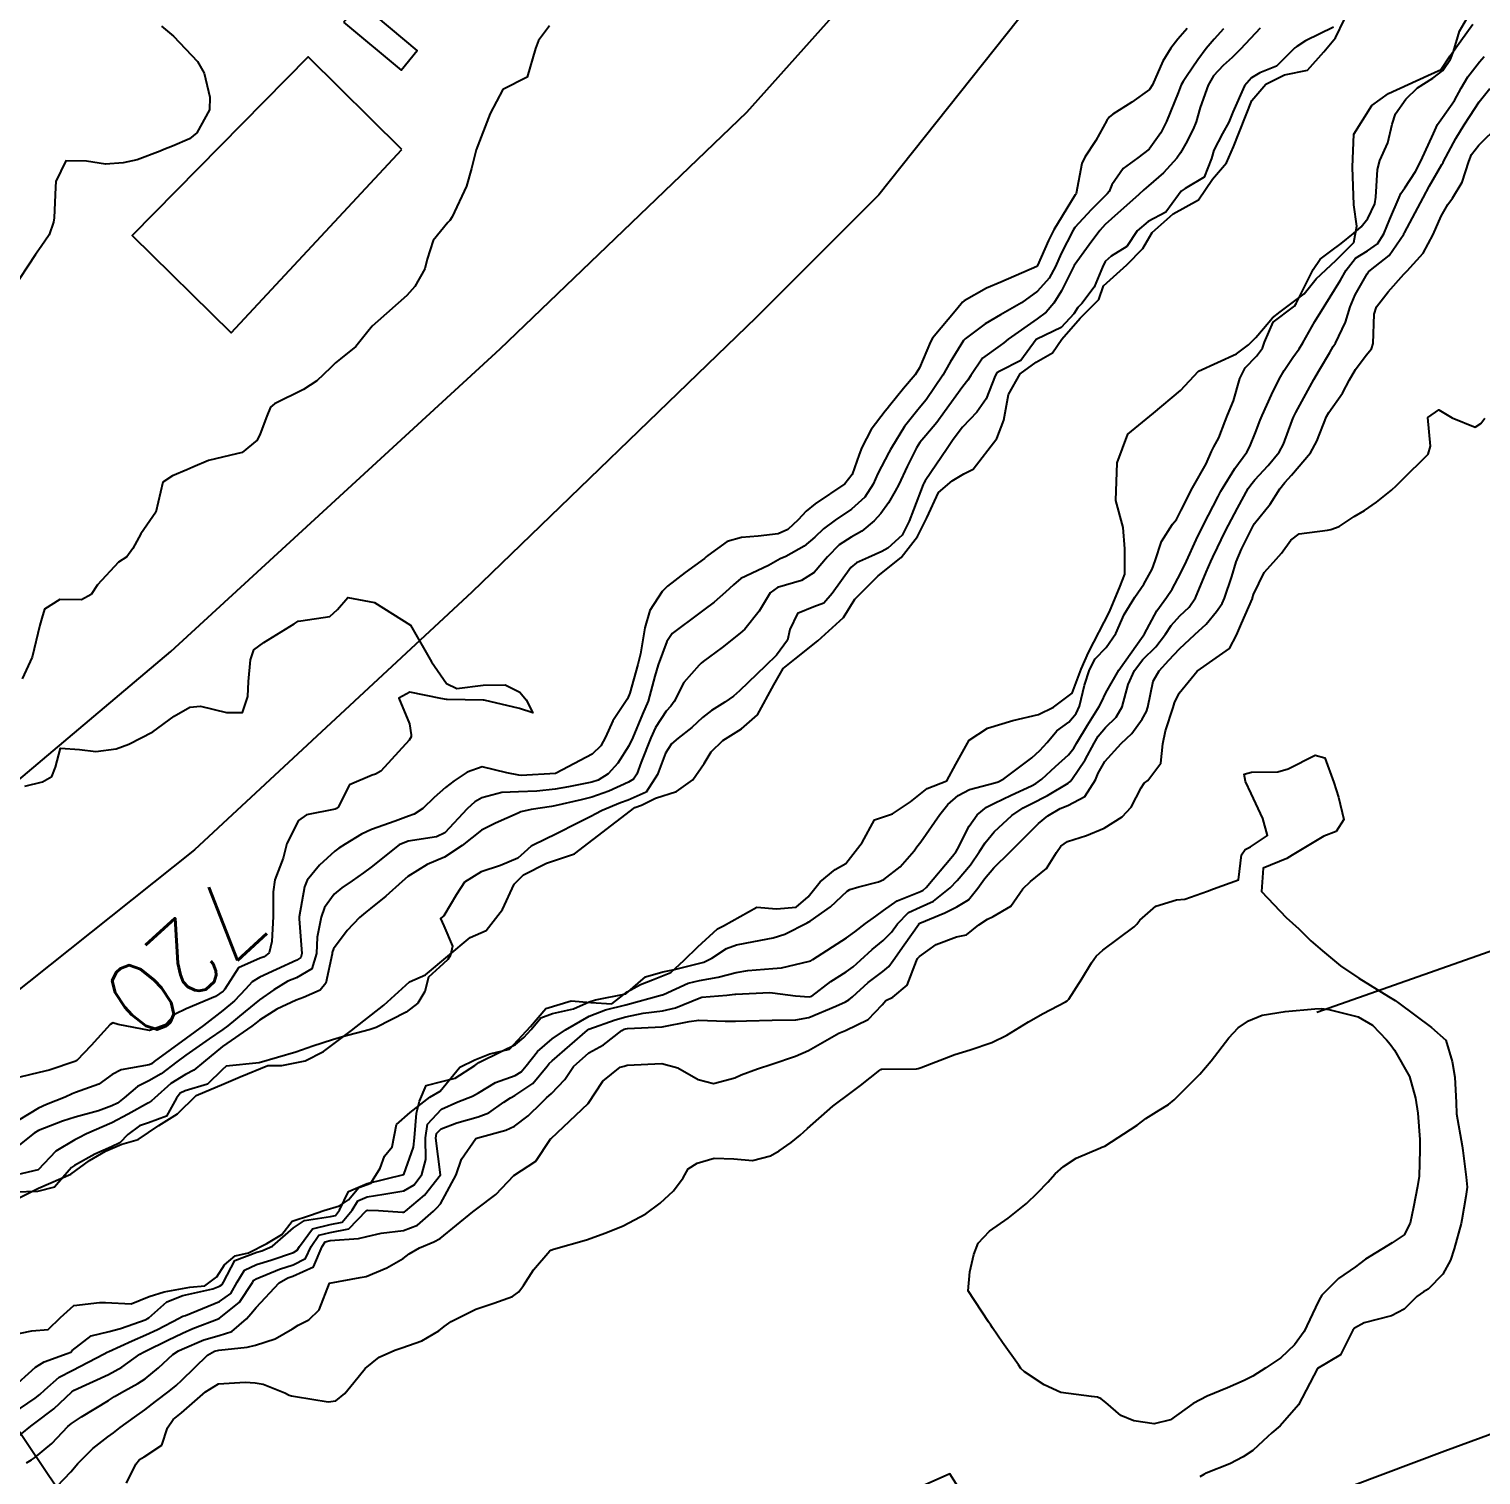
# Model space of a CAD drawing. Header units: metres. Extents: x 307586 to 320046, y 7427249 to 7434250.
# Drawn here: x 312393.5 to 312472.8, y 7432034.9 to 7432113.9 of the extents above; entities that cross this region are included whole.
import ezdxf
from ezdxf.enums import TextEntityAlignment as Align

# ---------------------------------------------------------------- set-up
doc = ezdxf.new("R2010")
doc.units = ezdxf.units.M
doc.header["$MEASUREMENT"] = 0
doc.linetypes.add('CONTINUO', pattern=[0])
for name, color, linetype in [('Cotas', 45, 'Continuous'), ('Curvas de Nivel 1m', 11, 'Continuous'), ('Curvas de Nivel 5m', 15, 'Continuous'), ('Edificações', 30, 'Continuous'), ('Hidrografia', 140, 'Continuous'), ('Pontes_Viadutos_Tubos', 190, 'Continuous'), ('TEXTO', 45, 'Continuous'), ('Vias Primárias', 230, 'Continuous')]:
    doc.layers.add(name, color=color, linetype=linetype)
doc.styles.add('Style-STANDARD', font='STANDARD.shx')

msp = doc.modelspace()

# ---------------------------------------------------------------- linework, layer by layer
at = {"layer": 'Curvas de Nivel 1m', "flags": 128}
for points, elevation in [([(312460.764, 7432113.94), (312459.689, 7432112.806), (312459.223, 7432112.336), (312458.739, 7432111.912), (312458.21, 7432111.346), (312457.91, 7432110.828), (312457.488, 7432109.609), (312457.267, 7432108.834), (312457.107, 7432108.428), (312456.691, 7432107.651), (312456.399, 7432107.13), (312456.205, 7432106.845), (312455.482, 7432106.041), (312454.66, 7432105.341), (312454.399, 7432105.122), (312454.135, 7432104.868), (312452.639, 7432103.534), (312452.301, 7432103.229), (312452.011, 7432102.896), (312451.421, 7432102.102), (312450.604, 7432100.988), (312450.576, 7432100.938), (312450.562, 7432100.91), (312449.9, 7432099.606), (312449.484, 7432098.921), (312449.077, 7432098.426), (312448.574, 7432098.064), (312447.003, 7432096.953), (312446.767, 7432096.749), (312446.558, 7432096.618), (312445.598, 7432095.919), (312444.949, 7432094.976), (312444.796, 7432094.711), (312444.527, 7432094.365), (312443.51, 7432092.995), (312443.098, 7432092.407), (312442.493, 7432091.693), (312442.179, 7432091.322), (312441.988, 7432091.015), (312441.482, 7432090.01), (312441.018, 7432089.024), (312440.831, 7432088.654), (312440.453, 7432088.02), (312440.038, 7432087.443), (312439.682, 7432087.038), (312439.009, 7432086.469), (312438.429, 7432086.151), (312437.759, 7432085.724), (312437.135, 7432085.069), (312436.404, 7432084.219), (312435.704, 7432083.783), (312434.396, 7432083.392), (312433.994, 7432083.106), (312433.39, 7432082.103), (312432.621, 7432081.126), (312432.361, 7432080.897), (312431.368, 7432080.125), (312430.345, 7432079.346), (312430.234, 7432079.261), (312430.115, 7432079.152), (312429.292, 7432078.201), (312428.75, 7432077.166), (312428.57, 7432076.917), (312428.315, 7432076.639), (312427.736, 7432075.744), (312427.474, 7432075.182), (312426.952, 7432073.862), (312426.716, 7432073.193), (312426.541, 7432072.924), (312426.266, 7432072.757), (312425.193, 7432072.276), (312424.254, 7432071.944), (312423.68, 7432071.801), (312422.246, 7432071.465), (312422.065, 7432071.432), (312420.941, 7432071.263), (312420.378, 7432071.133), (312420.241, 7432071.074), (312418.998, 7432070.52), (312418.231, 7432070.139), (312417.174, 7432069.306), (312416.216, 7432068.663), (312415.275, 7432068.267), (312414.206, 7432067.609), (312413.909, 7432067.344), (312413.011, 7432066.537), (312412.18, 7432065.854), (312411.903, 7432065.647), (312411.579, 7432065.376), (312410.892, 7432064.656), (312410.156, 7432063.656), (312410.083, 7432063.461), (312410.074, 7432063.391), (312409.735, 7432061.788), (312409.418, 7432061.397), (312408.521, 7432061.004), (312408.117, 7432060.848), (312407.051, 7432060.365), (312406.106, 7432059.761), (312405.926, 7432059.621), (312405.696, 7432059.444), (312404.092, 7432058.318), (312403.045, 7432057.476), (312402.523, 7432057.036), (312402.073, 7432056.796), (312401.261, 7432056.302), (312400.369, 7432055.507), (312400.208, 7432055.352), (312400.05, 7432055.25), (312398.943, 7432054.622), (312398.039, 7432054.157), (312396.656, 7432053.551), (312396.243, 7432053.343), (312396.028, 7432053.234), (312394.985, 7432052.604), (312394.02, 7432051.58), (312391.998, 7432051.113)], 717), ([(312456.764, 7432113.925), (312456.266, 7432113.337), (312455.888, 7432112.849), (312455.446, 7432112.149), (312454.873, 7432110.858), (312454.72, 7432110.594), (312453.75, 7432109.911), (312452.706, 7432109.238), (312452.514, 7432109.083), (312452.385, 7432108.893), (312451.784, 7432107.807), (312451.175, 7432106.905), (312451.027, 7432106.557), (312450.706, 7432104.909), (312450.686, 7432104.876), (312450.652, 7432104.835), (312449.497, 7432102.927), (312449.203, 7432102.352), (312448.604, 7432100.977), (312448.586, 7432100.947), (312448.554, 7432100.931), (312446.594, 7432100.068), (312445.82, 7432099.739), (312444.584, 7432099.049), (312444.504, 7432098.981), (312444.184, 7432098.591), (312442.86, 7432097.006), (312442.748, 7432096.82), (312442.553, 7432096.335), (312442.159, 7432095.393), (312441.908, 7432095.016), (312441.276, 7432094.272), (312440.516, 7432093.316), (312440.385, 7432093.16), (312440.27, 7432093.032), (312439.517, 7432092.021), (312439.006, 7432091.045), (312438.859, 7432090.666), (312438.468, 7432089.574), (312438.078, 7432089.056), (312436.452, 7432087.967), (312435.963, 7432087.57), (312435.536, 7432087.089), (312434.97, 7432086.559), (312434.431, 7432086.331), (312433.346, 7432086.199), (312432.428, 7432086.121), (312431.659, 7432085.903), (312430.585, 7432085.148), (312430.499, 7432085.062), (312430.411, 7432084.987), (312429.355, 7432084.209), (312428.396, 7432083.461), (312428.105, 7432083.174), (312427.429, 7432082.132), (312427.162, 7432081.188), (312426.922, 7432079.765), (312426.78, 7432079.193), (312426.327, 7432077.619), (312426.213, 7432077.312), (312426.135, 7432077.202), (312425.403, 7432076.112), (312425.003, 7432075.213), (312424.753, 7432074.751), (312424.284, 7432074.291), (312422.312, 7432073.249), (312422.28, 7432073.242), (312420.404, 7432073.135), (312420.271, 7432073.14), (312419.625, 7432073.276), (312418.276, 7432073.602), (312417.451, 7432073.302), (312416.741, 7432072.838), (312416.26, 7432072.474), (312415.649, 7432071.929), (312415.022, 7432071.332), (312414.555, 7432071.021), (312414.238, 7432070.897), (312413.513, 7432070.628), (312412.231, 7432070.168), (312411.68, 7432069.924), (312410.788, 7432069.384), (312410.451, 7432069.157), (312410.219, 7432068.988), (312409.386, 7432068.223), (312408.717, 7432067.405), (312408.565, 7432067.038), (312408.284, 7432065.409), (312408.283, 7432065.298), (312408.429, 7432063.407), (312408.368, 7432063.19), (312408.147, 7432063.043), (312407.03, 7432062.536), (312406.133, 7432062.105), (312405.716, 7432061.857), (312405.35, 7432061.448), (312404.752, 7432060.818), (312404.111, 7432060.292), (312403.05, 7432059.476), (312402.096, 7432058.777), (312400.364, 7432057.507), (312400.205, 7432057.384), (312400.08, 7432057.331), (312398.548, 7432057.053), (312398.072, 7432056.802), (312397.329, 7432056.276), (312396.057, 7432055.816), (312395.873, 7432055.744), (312395.499, 7432055.566), (312394.476, 7432055.149), (312394.047, 7432054.948), (312392.413, 7432053.981)], 719), ([(312392.541, 7432039.6), (312393.875, 7432040.802), (312394.348, 7432041.106), (312395.611, 7432041.563), (312395.811, 7432041.634), (312395.885, 7432041.714), (312396.922, 7432042.521), (312397.901, 7432042.766), (312398.512, 7432042.916), (312399.912, 7432043.422), (312399.976, 7432043.445), (312400.06, 7432043.509), (312401.041, 7432044.38), (312401.925, 7432044.73), (312403.557, 7432045.093), (312403.931, 7432045.228), (312404.066, 7432045.325), (312404.135, 7432045.458), (312404.767, 7432046.636), (312405.958, 7432047.091), (312406.238, 7432047.157), (312406.828, 7432047.427), (312407.973, 7432048.426), (312408.566, 7432048.815), (312409.979, 7432049.04), (312410.268, 7432049.099), (312410.477, 7432049.385), (312410.977, 7432050.397), (312411.998, 7432050.85), (312413.991, 7432051.328), (312414.528, 7432052.832), (312414.566, 7432053.335), (312414.69, 7432054.69), (312414.84, 7432055.332), (312415.207, 7432056.188), (312416.069, 7432056.41), (312416.788, 7432056.593), (312417.874, 7432057.293), (312418.084, 7432057.443), (312419.315, 7432058.053), (312420.095, 7432058.43), (312420.553, 7432058.811), (312420.939, 7432059.262), (312421.472, 7432059.894), (312422.112, 7432060.131), (312423.258, 7432060.376), (312424.118, 7432060.763), (312424.457, 7432060.879), (312426.123, 7432061.195), (312427.193, 7432062.128), (312428.141, 7432062.399), (312428.77, 7432062.537), (312430.149, 7432062.876), (312430.368, 7432062.93), (312430.812, 7432063.143), (312431.617, 7432063.677), (312432.16, 7432063.869), (312433.1, 7432064.053), (312434.165, 7432064.261), (312434.8, 7432064.46), (312436.017, 7432065.082), (312436.118, 7432065.137), (312436.174, 7432065.175), (312437.298, 7432065.951), (312438.199, 7432066.809), (312438.351, 7432066.898), (312438.842, 7432067.044), (312439.92, 7432067.319), (312440.207, 7432067.451), (312441.089, 7432068.146), (312441.856, 7432069.014), (312442.014, 7432069.223), (312442.228, 7432069.502), (312443.257, 7432070.995), (312443.696, 7432071.543), (312444.259, 7432072.032), (312444.877, 7432072.361), (312446.269, 7432072.718), (312446.453, 7432072.774), (312446.762, 7432072.953), (312448.285, 7432074.095), (312448.73, 7432074.484), (312449.121, 7432074.922), (312449.655, 7432075.564), (312450.31, 7432076.047), (312450.713, 7432076.51), (312450.883, 7432076.904), (312451.167, 7432078.069), (312451.443, 7432078.899), (312451.747, 7432079.498), (312452.355, 7432080.115), (312452.873, 7432080.882), (312453.333, 7432081.921), (312453.917, 7432082.867), (312454.4, 7432083.58), (312454.863, 7432084.401), (312455.032, 7432084.854), (312455.375, 7432085.905), (312455.979, 7432086.845), (312456.183, 7432087.105), (312456.451, 7432087.616), (312457.062, 7432088.831), (312457.805, 7432090.149), (312458.108, 7432090.816), (312458.222, 7432091.079), (312458.494, 7432091.572), (312458.84, 7432092.483), (312458.968, 7432092.813), (312459.302, 7432093.59), (312459.656, 7432094.803), (312459.943, 7432095.398), (312460.552, 7432096.036), (312460.878, 7432096.467), (312461.001, 7432096.786), (312461.465, 7432097.89), (312462.582, 7432098.718), (312462.634, 7432098.769), (312462.73, 7432098.913), (312463.649, 7432100.754), (312464.04, 7432101.32), (312464.618, 7432101.766), (312465.175, 7432102.184), (312465.861, 7432102.728), (312466.266, 7432103.095), (312466.641, 7432103.557), (312467.015, 7432104.351), (312467.08, 7432104.716), (312467.158, 7432106.233), (312467.292, 7432106.714), (312467.722, 7432107.68), (312467.964, 7432108.707), (312468.14, 7432109.274), (312468.717, 7432110.068), (312469.353, 7432110.691), (312470.187, 7432111.222), (312470.737, 7432111.631), (312471.158, 7432112.255), (312471.311, 7432112.664), (312471.642, 7432113.784), (312472.148, 7432114.656)], 716), ([(312400.758, 7432114.054), (312401.421, 7432113.503), (312402.732, 7432112.116), (312403.096, 7432111.484), (312403.405, 7432110.175), (312403.375, 7432109.48), (312402.69, 7432108.22), (312402.288, 7432107.893), (312401.35, 7432107.503), (312400.877, 7432107.311), (312400.679, 7432107.232), (312399.436, 7432106.758), (312398.669, 7432106.582), (312397.691, 7432106.522), (312396.67, 7432106.675), (312395.541, 7432106.7), (312394.989, 7432105.577), (312394.974, 7432105.252), (312394.899, 7432103.577), (312394.866, 7432103.341), (312394.619, 7432102.655), (312394.177, 7432102.019), (312393.871, 7432101.591), (312392.583, 7432099.61)], 721), ([(312464.766, 7432113.999), (312463.241, 7432113.246), (312462.755, 7432112.937), (312462.66, 7432112.865), (312462.564, 7432112.772), (312461.648, 7432111.872), (312460.734, 7432111.499), (312460.292, 7432111.234), (312459.903, 7432110.802), (312459.257, 7432109.361), (312459.051, 7432108.815), (312458.697, 7432108.188), (312458.234, 7432107.278), (312458.097, 7432106.826), (312457.692, 7432105.806), (312456.658, 7432105.191), (312456.448, 7432105.05), (312456.294, 7432104.844), (312455.606, 7432103.887), (312454.638, 7432103.378), (312454.034, 7432102.869), (312453.472, 7432102.025), (312452.612, 7432101.489), (312452.296, 7432101.205), (312452.14, 7432100.895), (312451.693, 7432099.797), (312451.02, 7432098.906), (312450.808, 7432098.681), (312450.577, 7432098.334), (312449.892, 7432097.594), (312448.563, 7432096.962), (312448.52, 7432096.931), (312447.69, 7432095.798), (312446.537, 7432095.215), (312446.377, 7432095.12), (312446.286, 7432094.962), (312445.789, 7432093.699), (312445.279, 7432092.972), (312444.907, 7432092.576), (312444.5, 7432092.144), (312444, 7432091.478), (312443.667, 7432090.992), (312442.465, 7432089.214), (312442.39, 7432089.085), (312442.362, 7432089.011), (312441.827, 7432087.639), (312441.583, 7432087.019), (312441.204, 7432086.249), (312440.421, 7432085.537), (312440.091, 7432085.36), (312439.37, 7432085.04), (312438.712, 7432084.745), (312438.407, 7432084.484), (312437.39, 7432083.065), (312436.926, 7432082.531), (312436.382, 7432082.332), (312435.495, 7432081.97), (312435.075, 7432081.093), (312434.938, 7432080.514), (312434.349, 7432079.69), (312433.736, 7432079.109), (312432.329, 7432077.748), (312431.996, 7432077.463), (312431.527, 7432077.138), (312430.786, 7432076.675), (312430.31, 7432076.29), (312429.715, 7432075.742), (312428.976, 7432075.163), (312428.604, 7432074.853), (312428.285, 7432074.344), (312427.842, 7432073.176), (312427.228, 7432072.216), (312426.251, 7432071.772), (312425.816, 7432071.637), (312424.825, 7432071.214), (312424.448, 7432071.01), (312424.24, 7432070.9), (312423.583, 7432070.577), (312422.229, 7432069.879), (312421.796, 7432069.685), (312420.952, 7432069.263), (312420.558, 7432068.929), (312420.216, 7432068.62), (312419.279, 7432068.213), (312418.209, 7432067.866), (312417.309, 7432067.303), (312416.872, 7432066.63), (312416.175, 7432065.454), (312416.097, 7432065.398), (312415.997, 7432065.322), (312416.169, 7432064.915), (312416.648, 7432063.802), (312416.539, 7432063.314), (312416.389, 7432063.077), (312416.146, 7432062.843), (312415.346, 7432062.117), (312415.135, 7432061.33), (312414.762, 7432060.688), (312414.112, 7432060.199), (312412.476, 7432059.364), (312412.102, 7432059.23), (312410.638, 7432058.844), (312410.096, 7432058.69), (312409.028, 7432058.336), (312408.089, 7432058.021), (312406.083, 7432057.44), (312404.292, 7432057.245), (312404.077, 7432057.055), (312403.269, 7432056.268), (312402.059, 7432055.895), (312401.778, 7432055.772), (312401.569, 7432055.495), (312401.028, 7432054.515), (312400.039, 7432054.159), (312399.558, 7432053.994), (312398.928, 7432053.521), (312398.481, 7432053.07), (312398.023, 7432052.843), (312397.124, 7432052.436), (312396.007, 7432051.822), (312395.848, 7432051.719), (312395.721, 7432051.563), (312394.921, 7432050.643), (312393.991, 7432050.401), (312392.759, 7432050.367)], 716), ([(312458.764, 7432113.903), (312458.237, 7432113.346), (312457.812, 7432112.829), (312457.359, 7432112.218), (312456.73, 7432111.303), (312456.544, 7432111.023), (312456.451, 7432110.843), (312456.282, 7432110.408), (312455.647, 7432108.851), (312455.328, 7432108.223), (312454.688, 7432107.33), (312454.081, 7432106.869), (312453.268, 7432106.287), (312452.66, 7432105.382), (312452.514, 7432105.032), (312452.409, 7432104.892), (312451.523, 7432104.023), (312450.634, 7432103.051), (312450.543, 7432102.911), (312449.899, 7432101.636), (312449.575, 7432100.92), (312449.232, 7432100.288), (312448.589, 7432099.574), (312447.716, 7432098.943), (312446.576, 7432098.279), (312445.746, 7432097.793), (312444.655, 7432096.979), (312444.606, 7432096.935), (312444.561, 7432096.878), (312443.831, 7432095.703), (312443.432, 7432094.997), (312442.519, 7432093.65), (312442.232, 7432093.297), (312441.991, 7432093.015), (312441.342, 7432092.179), (312440.621, 7432091.029), (312440.575, 7432090.936), (312440.48, 7432090.763), (312439.883, 7432089.622), (312439.621, 7432089.038), (312439.172, 7432088.326), (312438.449, 7432087.669), (312437.544, 7432087.063), (312436.909, 7432086.6), (312436.429, 7432086.137), (312435.858, 7432085.649), (312434.851, 7432085.096), (312434.553, 7432084.957), (312434.411, 7432084.88), (312433.9, 7432084.6), (312432.4, 7432083.882), (312431.989, 7432083.542), (312431.567, 7432083.138), (312430.931, 7432082.598), (312430.378, 7432082.168), (312429.793, 7432081.735), (312429.005, 7432081.164), (312428.645, 7432080.882), (312428.356, 7432080.45), (312427.873, 7432079.177), (312427.707, 7432078.55), (312427.327, 7432077.185), (312427.035, 7432076.467), (312426.497, 7432075.197), (312426.288, 7432074.745), (312425.686, 7432073.798), (312425.142, 7432073.211), (312424.607, 7432072.877), (312424.266, 7432072.765), (312422.991, 7432072.51), (312422.26, 7432072.388), (312421.25, 7432072.268), (312420.257, 7432072.231), (312419.341, 7432072.195), (312418.252, 7432071.914), (312417.862, 7432071.682), (312417.455, 7432071.302), (312416.23, 7432070.003), (312415.776, 7432069.776), (312414.225, 7432069.539), (312413.745, 7432069.347), (312412.21, 7432068.125), (312411.781, 7432067.801), (312411.166, 7432067.38), (312410.601, 7432066.982), (312410.192, 7432066.636), (312409.662, 7432065.914), (312409.47, 7432065.397), (312409.265, 7432064.296), (312409.223, 7432063.399), (312408.97, 7432062.572), (312408.133, 7432062.083), (312407.66, 7432061.887), (312406.891, 7432061.428), (312406.117, 7432060.87), (312405.331, 7432060.228), (312404.382, 7432059.457), (312404.101, 7432059.256), (312403.367, 7432058.742), (312402.086, 7432057.844), (312401.601, 7432057.495), (312400.737, 7432056.839), (312400.067, 7432056.443), (312399.444, 7432056.134), (312398.724, 7432055.523), (312398.349, 7432055.228), (312398.048, 7432055.075), (312397.315, 7432054.81), (312396.042, 7432054.467), (312395.36, 7432054.247), (312394.034, 7432053.732), (312393.806, 7432053.583), (312392.817, 7432052.802)], 718), ([(312392.263, 7432038.02), (312393.858, 7432039.115), (312394.122, 7432039.315), (312394.381, 7432039.575), (312395.176, 7432040.261), (312395.874, 7432040.637), (312397.622, 7432041.534), (312397.789, 7432041.627), (312397.885, 7432041.674), (312399.155, 7432042.256), (312399.899, 7432042.573), (312400.543, 7432042.864), (312401.719, 7432043.492), (312401.841, 7432043.563), (312401.914, 7432043.594), (312402.062, 7432043.636), (312403.922, 7432044.396), (312404.539, 7432044.842), (312404.892, 7432045.45), (312405.287, 7432046.102), (312405.947, 7432046.411), (312406.722, 7432046.658), (312407.958, 7432047.074), (312408.174, 7432047.193), (312408.294, 7432047.407), (312409.008, 7432048.364), (312409.975, 7432048.597), (312410.626, 7432048.734), (312411.165, 7432049.378), (312411.472, 7432049.892), (312411.99, 7432050.12), (312412.899, 7432050.263), (312413.994, 7432050.443), (312414.559, 7432050.772), (312414.974, 7432051.33), (312415.188, 7432052.155), (312415.168, 7432053.329), (312415.286, 7432054.082), (312416.049, 7432054.897), (312416.949, 7432055.307), (312417.741, 7432055.612), (312418.061, 7432055.802), (312418.996, 7432056.354), (312420.075, 7432056.747), (312420.406, 7432056.938), (312420.671, 7432057.264), (312421.291, 7432058.058), (312422.098, 7432058.74), (312422.82, 7432059.239), (312424.111, 7432059.981), (312425.005, 7432060.32), (312426.117, 7432060.605), (312428.099, 7432061.147), (312428.123, 7432061.151), (312428.17, 7432061.17), (312429.513, 7432061.775), (312430.135, 7432061.934), (312431.163, 7432062.114), (312432.141, 7432062.366), (312432.78, 7432062.484), (312434.145, 7432062.582), (312434.612, 7432062.629), (312436.151, 7432062.979), (312436.221, 7432063.01), (312436.33, 7432063.077), (312438.165, 7432064.256), (312438.62, 7432064.594), (312439.198, 7432065.04), (312439.767, 7432065.447), (312440.184, 7432065.759), (312440.935, 7432066.28), (312442.2, 7432066.791), (312442.353, 7432066.855), (312442.524, 7432067.005), (312443.949, 7432068.713), (312444.155, 7432068.981), (312444.224, 7432069.109), (312444.858, 7432070.352), (312445.305, 7432070.969), (312445.818, 7432071.396), (312446.253, 7432071.62), (312447.158, 7432072.048), (312448.267, 7432072.564), (312448.51, 7432072.687), (312448.833, 7432072.924), (312449.579, 7432073.618), (312450.286, 7432074.26), (312450.579, 7432074.618), (312450.748, 7432074.905), (312451.326, 7432075.882), (312451.964, 7432076.894), (312452.091, 7432077.127), (312452.33, 7432077.635), (312453.031, 7432078.88), (312454.362, 7432080.76), (312454.409, 7432080.813), (312454.44, 7432080.859), (312455.115, 7432082.12), (312455.639, 7432082.848), (312455.944, 7432083.298), (312456.406, 7432084.158), (312456.73, 7432084.835), (312457.26, 7432085.998), (312457.66, 7432086.822), (312458.458, 7432088.356), (312458.617, 7432088.653), (312458.701, 7432088.808), (312459.376, 7432089.899), (312460.026, 7432090.795), (312460.194, 7432091.087), (312460.499, 7432091.859), (312460.766, 7432092.53), (312460.869, 7432092.786), (312461.385, 7432093.921), (312461.79, 7432094.777), (312462.062, 7432095.253), (312462.551, 7432095.948), (312462.889, 7432096.434), (312463.089, 7432096.762), (312463.748, 7432097.926), (312464.253, 7432098.745), (312464.588, 7432099.261), (312465.151, 7432100.181), (312465.452, 7432100.732), (312465.959, 7432101.381), (312466.619, 7432101.79), (312467.172, 7432102.167), (312467.515, 7432102.711), (312467.84, 7432103.508), (312468.344, 7432104.703), (312468.442, 7432104.916), (312468.661, 7432105.232), (312469.242, 7432106.124), (312469.539, 7432106.687), (312470.218, 7432108.197), (312470.436, 7432108.674), (312470.707, 7432109.072), (312471.378, 7432110.002), (312471.744, 7432110.66), (312472.095, 7432111.293), (312472.745, 7432112.113), (312472.991, 7432112.405)], 717), ([(312392.641, 7432036.788), (312393.623, 7432037.583), (312393.845, 7432037.752), (312394.885, 7432038.538), (312395.862, 7432039.467), (312395.99, 7432039.558), (312397.872, 7432040.415), (312398.592, 7432040.807), (312399.571, 7432041.513), (312399.766, 7432041.63), (312399.885, 7432041.682), (312401.111, 7432042.282), (312401.901, 7432042.673), (312402.47, 7432042.916), (312403.913, 7432043.46), (312405.012, 7432044.359), (312405.722, 7432045.442), (312405.808, 7432045.568), (312405.936, 7432045.64), (312407.196, 7432046.169), (312407.948, 7432046.407), (312408.613, 7432046.744), (312408.94, 7432047.4), (312409.352, 7432048.013), (312409.971, 7432048.16), (312410.985, 7432048.368), (312411.957, 7432049.37), (312412.008, 7432049.394), (312412.616, 7432049.361), (312413.918, 7432049.276), (312413.982, 7432049.28), (312414.026, 7432049.296), (312414.088, 7432049.339), (312415.114, 7432050.206), (312416.003, 7432051.32), (312415.745, 7432053.323), (312415.783, 7432053.575), (312416.038, 7432053.833), (312416.882, 7432054.148), (312418.045, 7432054.476), (312418.628, 7432054.703), (312419.447, 7432055.276), (312419.809, 7432055.521), (312420.059, 7432055.645), (312421.029, 7432056.299), (312421.818, 7432057.253), (312421.935, 7432057.401), (312422.086, 7432057.54), (312424.029, 7432059.221), (312424.103, 7432059.265), (312425.533, 7432059.782), (312426.11, 7432059.949), (312427.071, 7432060.144), (312428.114, 7432060.275), (312428.833, 7432060.445), (312430.121, 7432060.969), (312430.26, 7432061.01), (312431.629, 7432061.135), (312432.075, 7432061.179), (312432.124, 7432061.182), (312433.963, 7432061.265), (312434.125, 7432061.259), (312435.385, 7432061.087), (312436.122, 7432061.03), (312436.269, 7432061.078), (312437.317, 7432061.881), (312438.143, 7432062.4), (312438.524, 7432062.67), (312438.93, 7432063.042), (312439.572, 7432063.623), (312440.164, 7432064.105), (312440.621, 7432064.573), (312440.954, 7432065.022), (312441.56, 7432065.639), (312442.187, 7432065.938), (312442.921, 7432066.27), (312443.823, 7432066.986), (312444.207, 7432067.39), (312444.935, 7432068.253), (312445.431, 7432068.968), (312445.741, 7432069.452), (312446.234, 7432070.043), (312447.2, 7432070.946), (312447.821, 7432071.365), (312448.253, 7432071.579), (312449.152, 7432072.028), (312450.27, 7432072.712), (312450.384, 7432072.796), (312450.481, 7432072.908), (312451.21, 7432073.975), (312451.691, 7432074.896), (312451.91, 7432075.283), (312452.306, 7432075.749), (312452.888, 7432076.307), (312453.221, 7432076.877), (312453.551, 7432078.088), (312453.89, 7432078.867), (312454.349, 7432079.453), (312455.062, 7432080.147), (312455.583, 7432080.848), (312455.889, 7432081.326), (312456.378, 7432081.853), (312456.889, 7432082.329), (312457.23, 7432082.827), (312457.814, 7432084.226), (312458.064, 7432084.815), (312458.175, 7432085.056), (312458.424, 7432085.581), (312458.828, 7432086.416), (312459.021, 7432086.804), (312459.52, 7432087.732), (312460.108, 7432088.794), (312460.248, 7432089.01), (312460.468, 7432089.275), (312461.195, 7432090.064), (312461.789, 7432090.777), (312462.035, 7432091.229), (312462.509, 7432092.522), (312462.578, 7432092.703), (312462.606, 7432092.769), (312462.705, 7432092.957), (312463.689, 7432094.753), (312464.002, 7432095.287), (312464.555, 7432096.232), (312464.747, 7432096.551), (312464.868, 7432096.737), (312465.426, 7432097.88), (312465.674, 7432098.729), (312465.939, 7432099.377), (312466.601, 7432100.53), (312466.678, 7432100.644), (312466.781, 7432100.718), (312467.797, 7432101.526), (312468.602, 7432102.7), (312468.61, 7432102.723), (312468.634, 7432102.765), (312469.662, 7432104.685), (312470.013, 7432105.329), (312470.68, 7432106.503), (312470.744, 7432106.607), (312470.775, 7432106.669), (312471.439, 7432107.919), (312471.901, 7432108.658), (312472.216, 7432109.146), (312472.716, 7432109.923), (312473.3, 7432110.641)], 718), ([(312393.38, 7432035.586), (312393.651, 7432035.746), (312393.817, 7432035.854), (312394.765, 7432036.635), (312395.648, 7432037.562), (312395.748, 7432037.657), (312395.845, 7432037.732), (312396.386, 7432038.089), (312397.858, 7432038.993), (312398.182, 7432039.204), (312398.735, 7432039.521), (312399.464, 7432039.917), (312399.87, 7432040.181), (312400.598, 7432040.781), (312401.375, 7432041.495), (312401.682, 7432041.696), (312401.887, 7432041.791), (312403.069, 7432042.299), (312403.899, 7432042.537), (312404.592, 7432042.763), (312405.399, 7432043.445), (312405.636, 7432043.722), (312405.919, 7432044.068), (312407.181, 7432045.421), (312407.656, 7432045.695), (312407.938, 7432045.78), (312409.052, 7432046.293), (312409.531, 7432047.394), (312409.698, 7432047.661), (312409.966, 7432047.722), (312411.512, 7432047.83), (312411.969, 7432047.956), (312412.75, 7432048.138), (312413.972, 7432048.268), (312414.747, 7432048.56), (312415.615, 7432049.324), (312415.792, 7432049.514), (312415.987, 7432049.736), (312416.859, 7432051.307), (312417.147, 7432052.172), (312417.926, 7432053.292), (312418.033, 7432053.329), (312419.565, 7432053.748), (312420.04, 7432053.967), (312420.776, 7432054.533), (312421.519, 7432055.255), (312421.792, 7432055.518), (312422.06, 7432055.749), (312422.789, 7432056.523), (312423.258, 7432057.232), (312424.091, 7432057.983), (312424.893, 7432058.414), (312425.898, 7432059.202), (312426.033, 7432059.272), (312426.104, 7432059.293), (312426.215, 7432059.309), (312428.105, 7432059.399), (312429.58, 7432059.684), (312430.109, 7432059.771), (312431.535, 7432059.709), (312432.109, 7432059.701), (312432.714, 7432059.726), (312434.109, 7432059.756), (312435.408, 7432059.789), (312436.111, 7432059.911), (312437.591, 7432060.531), (312438.12, 7432060.772), (312438.298, 7432060.871), (312438.488, 7432061.046), (312439.348, 7432061.825), (312440.144, 7432062.417), (312440.48, 7432062.695), (312440.717, 7432063.024), (312441.309, 7432063.871), (312442.119, 7432065.011), (312442.144, 7432065.039), (312442.174, 7432065.052), (312443.545, 7432065.627), (312444.187, 7432065.945), (312444.825, 7432066.342), (312445.348, 7432066.969), (312445.7, 7432067.474), (312446.214, 7432068.076), (312447.079, 7432068.947), (312448.234, 7432070.079), (312448.653, 7432070.511), (312449.158, 7432070.921), (312449.843, 7432071.32), (312450.252, 7432071.489), (312451.184, 7432071.976), (312451.758, 7432072.895), (312451.916, 7432073.254), (312452.283, 7432073.884), (312453.172, 7432074.877), (312453.742, 7432075.428), (312454.313, 7432076.206), (312454.552, 7432076.625), (312454.627, 7432076.857), (312454.915, 7432078.276), (312455.239, 7432078.851), (312455.777, 7432079.417), (312456.355, 7432080.042), (312457.188, 7432080.828), (312457.802, 7432081.388), (312458.382, 7432082.087), (312458.674, 7432082.521), (312458.817, 7432082.806), (312459.206, 7432084.001), (312459.45, 7432084.8), (312459.733, 7432085.487), (312460.386, 7432086.791), (312460.408, 7432086.825), (312460.444, 7432086.883), (312461.298, 7432087.938), (312461.837, 7432088.776), (312462.108, 7432089.132), (312462.47, 7432089.521), (312463.504, 7432090.755), (312463.858, 7432091.384), (312464.389, 7432092.742), (312464.515, 7432092.96), (312465.251, 7432094.008), (312465.645, 7432094.729), (312465.966, 7432095.301), (312466.553, 7432096.075), (312466.844, 7432096.432), (312466.929, 7432096.716), (312466.978, 7432098.317), (312467.111, 7432098.715), (312467.749, 7432099.551), (312468.601, 7432100.512), (312468.79, 7432100.697), (312469.656, 7432101.646), (312470.198, 7432102.677), (312470.643, 7432103.672), (312471.011, 7432104.305), (312471.261, 7432104.664), (312471.786, 7432105.539), (312472.15, 7432106.655), (312472.3, 7432107.041), (312472.692, 7432107.552), (312473.8, 7432108.634)], 719), ([(312398.853, 7432034.469), (312399.35, 7432035.515), (312399.562, 7432035.767), (312399.819, 7432035.907), (312400.776, 7432036.553), (312401.082, 7432037.498), (312401.391, 7432037.951), (312401.851, 7432038.325), (312403.164, 7432039.47), (312403.867, 7432039.896), (312405.327, 7432039.987), (312405.868, 7432039.947), (312406.316, 7432039.882), (312407.489, 7432039.416), (312407.734, 7432039.284), (312407.861, 7432039.242), (312408.067, 7432039.202), (312409.858, 7432038.922), (312410.273, 7432038.972), (312410.775, 7432039.381), (312411.265, 7432039.98), (312411.877, 7432040.745), (312412.637, 7432041.359), (312413.5, 7432041.735), (312413.891, 7432041.858), (312414.976, 7432042.25), (312415.905, 7432042.797), (312416.199, 7432043.026), (312416.581, 7432043.31), (312417.92, 7432043.981), (312418.902, 7432044.302), (312419.927, 7432044.679), (312420.272, 7432044.924), (312420.527, 7432045.264), (312421.082, 7432046.123), (312421.962, 7432047.164), (312422.011, 7432047.2), (312422.17, 7432047.247), (312423.968, 7432047.77), (312425.031, 7432048.151), (312425.976, 7432048.536), (312427.201, 7432049.182), (312427.989, 7432049.766), (312428.723, 7432050.435), (312429.24, 7432051.158), (312429.517, 7432051.648), (312430.015, 7432051.949), (312430.932, 7432052.228), (312432.019, 7432052.198), (312433.028, 7432052.105), (312434.022, 7432052.345), (312434.495, 7432052.627), (312435.139, 7432053.089), (312435.64, 7432053.481), (312436.041, 7432053.838), (312437.414, 7432055.06), (312437.777, 7432055.334), (312438.06, 7432055.531), (312438.923, 7432056.188), (312439.98, 7432057.031), (312440.039, 7432057.075), (312440.083, 7432057.084), (312441.985, 7432057.11), (312442.084, 7432057.122), (312442.246, 7432057.169), (312444.092, 7432057.88), (312444.923, 7432058.143), (312446.099, 7432058.543), (312446.915, 7432058.948), (312448.11, 7432059.67), (312448.902, 7432060.135), (312450.121, 7432060.762), (312450.22, 7432060.811), (312450.306, 7432060.908), (312451.024, 7432062.017), (312451.545, 7432062.896), (312451.797, 7432063.253), (312452.16, 7432063.585), (312453.878, 7432064.864), (312454.025, 7432065.012), (312454.178, 7432065.221), (312455.053, 7432065.988), (312456.195, 7432066.334), (312456.649, 7432066.38), (312457.881, 7432066.815), (312458.204, 7432066.935), (312459.577, 7432067.429), (312459.743, 7432068.795), (312459.933, 7432069.086), (312460.227, 7432069.233), (312461.167, 7432069.847), (312460.901, 7432070.783), (312460.263, 7432072.14), (312459.963, 7432072.793), (312459.878, 7432073.193), (312460.278, 7432073.302), (312461.729, 7432073.325), (312462.28, 7432073.491), (312463.769, 7432074.23), (312464.286, 7432074.086), (312464.774, 7432072.735), (312465.043, 7432071.951), (312465.325, 7432070.729), (312464.908, 7432070.062), (312464.234, 7432069.81), (312462.511, 7432068.766), (312462.221, 7432068.585), (312460.928, 7432068.071), (312460.823, 7432066.784), (312462.182, 7432065.37), (312462.861, 7432064.76), (312463.52, 7432064.103), (312464.161, 7432063.555), (312465.147, 7432062.73), (312466.143, 7432062.063), (312467.767, 7432061.056), (312468.125, 7432060.838), (312468.338, 7432060.688), (312470.11, 7432059.358), (312470.903, 7432058.662), (312471.252, 7432057.497), (312471.395, 7432056.657), (312471.457, 7432055.261), (312471.483, 7432054.656), (312471.782, 7432052.906), (312471.823, 7432052.652), (312472.011, 7432051.183), (312472.063, 7432050.649), (312471.998, 7432050.135), (312471.771, 7432048.866), (312471.728, 7432048.653), (312471.355, 7432047.271), (312471.146, 7432046.658), (312470.729, 7432045.885), (312469.939, 7432045.079), (312469.686, 7432044.923), (312469.32, 7432044.676), (312468.631, 7432043.978), (312467.922, 7432043.614), (312466.443, 7432043.237), (312465.915, 7432042.933), (312465.812, 7432042.823), (312465.767, 7432042.721), (312465.137, 7432041.485), (312463.883, 7432040.74), (312462.845, 7432038.755), (312461.851, 7432037.602), (312461.398, 7432037.224), (312460.917, 7432036.779), (312460.362, 7432036.257), (312459.83, 7432035.913), (312459.097, 7432035.524), (312457.816, 7432035.016), (312457.675, 7432034.952), (312457.469, 7432034.815)], 721), ([(312445.077, 7432032.967), (312443.813, 7432034.98), (312441.804, 7432034.1)], 721)]:
    msp.add_lwpolyline(points, dxfattribs=dict(at, elevation=elevation))
at = {"layer": 'Curvas de Nivel 1m', "elevation": 722, "flags": 128}
msp.add_lwpolyline([(312464.503, 7432060.353), (312466.115, 7432059.94), (312466.893, 7432059.49), (312467.664, 7432058.697), (312467.853, 7432058.446), (312468.097, 7432058.118), (312468.909, 7432056.682), (312469.233, 7432055.511), (312469.361, 7432054.677), (312469.476, 7432053.238), (312469.486, 7432052.675), (312469.44, 7432051.248), (312469.359, 7432050.676), (312469.123, 7432049.547), (312468.956, 7432048.68), (312468.62, 7432048.04), (312467.972, 7432047.596), (312466.51, 7432046.712), (312466.202, 7432046.473), (312465.957, 7432046.299), (312465.028, 7432045.648), (312464.131, 7432044.738), (312464.048, 7432044.622), (312463.929, 7432044.375), (312463.165, 7432042.751), (312462.639, 7432042.022), (312461.891, 7432041.329), (312461.563, 7432041.098), (312461.07, 7432040.778), (312460.349, 7432040.315), (312459.876, 7432040.084), (312458.982, 7432039.689), (312457.867, 7432039.232), (312457.098, 7432038.821), (312455.854, 7432037.936), (312454.977, 7432037.723), (312453.853, 7432037.88), (312453.15, 7432038.165), (312452.326, 7432038.883), (312452.067, 7432039.089), (312451.866, 7432039.172), (312451.547, 7432039.213), (312449.868, 7432039.433), (312448.954, 7432039.837), (312447.879, 7432040.548), (312447.687, 7432040.739), (312447.558, 7432040.935), (312446.693, 7432042.156), (312446.145, 7432042.957), (312446.057, 7432043.101), (312445.916, 7432043.292), (312444.815, 7432044.971), (312444.903, 7432046.016), (312445.126, 7432046.968), (312445.349, 7432047.586), (312445.976, 7432048.239), (312446.987, 7432048.945), (312447.991, 7432049.755), (312448.59, 7432050.331), (312449.164, 7432050.918), (312449.558, 7432051.367), (312450.016, 7432051.777), (312450.703, 7432052.223), (312452.032, 7432052.797), (312452.103, 7432052.818), (312452.276, 7432052.886), (312454.045, 7432054.023), (312454.517, 7432054.387), (312455.235, 7432054.848), (312455.751, 7432055.15), (312456.062, 7432055.418), (312456.777, 7432056.124), (312457.457, 7432056.819), (312458.09, 7432057.533), (312459.038, 7432058.801), (312459.556, 7432059.348), (312460.112, 7432059.718), (312460.865, 7432060.033), (312462.118, 7432060.243), (312463.749, 7432060.375), (312464.119, 7432060.391)], close=True, dxfattribs=at)
at = {"layer": 'Curvas de Nivel 5m', "elevation": 720, "flags": 128}
for points in [[(312421.941, 7432114.079), (312421.351, 7432113.264), (312421.177, 7432112.835), (312420.723, 7432111.27), (312419.398, 7432110.601), (312418.703, 7432109.29), (312417.949, 7432107.301), (312417.685, 7432106.288), (312417.411, 7432105.309), (312416.636, 7432103.643), (312416.507, 7432103.448), (312416.387, 7432103.322), (312415.596, 7432102.353), (312415.27, 7432101.333), (312415.136, 7432100.796), (312414.588, 7432099.826), (312414.16, 7432099.346), (312412.569, 7432097.939), (312412.27, 7432097.669), (312412.026, 7432097.375), (312411.376, 7432096.557), (312410.54, 7432095.878), (312410.259, 7432095.671), (312409.987, 7432095.395), (312409.247, 7432094.681), (312408.521, 7432094.2), (312406.936, 7432093.434), (312406.703, 7432093.244), (312406.503, 7432092.757), (312406.152, 7432091.779), (312405.984, 7432091.445), (312405.159, 7432090.771), (312404.474, 7432090.602), (312403.32, 7432090.326), (312402.468, 7432089.965), (312402.143, 7432089.816), (312401.365, 7432089.501), (312400.826, 7432089.14), (312400.443, 7432087.51), (312399.626, 7432086.317), (312399.201, 7432085.522), (312398.868, 7432085.066), (312398.405, 7432084.776), (312397.257, 7432083.547), (312396.919, 7432083.017), (312396.38, 7432082.725), (312395.214, 7432082.738), (312394.372, 7432082.215), (312394.23, 7432081.717), (312394.19, 7432081.583), (312394.122, 7432081.345), (312393.688, 7432079.59), (312393.141, 7432078.408)], [(312395.061, 7432034.307), (312395.808, 7432035.093), (312396.187, 7432035.554), (312397.003, 7432036.364), (312397.835, 7432037.009), (312398.134, 7432037.231), (312398.502, 7432037.523), (312399.285, 7432038.08), (312399.853, 7432038.487), (312400.428, 7432038.934), (312401.178, 7432039.497), (312401.559, 7432039.8), (312401.869, 7432040.106), (312403.273, 7432041.469), (312403.659, 7432041.691), (312403.887, 7432041.737), (312405.436, 7432041.899), (312405.891, 7432042.004), (312406.959, 7432042.362), (312407.905, 7432042.904), (312408.213, 7432043.103), (312408.81, 7432043.401), (312409.365, 7432043.949), (312409.933, 7432045.39), (312411.612, 7432045.699), (312411.939, 7432045.771), (312413.058, 7432046.241), (312413.954, 7432046.751), (312414.291, 7432047.003), (312414.845, 7432047.331), (312415.631, 7432047.658), (312415.968, 7432047.846), (312417.767, 7432049.293), (312417.985, 7432049.459), (312419.023, 7432050.249), (312420.003, 7432051.27), (312421.209, 7432052.065), (312421.986, 7432053.25), (312422.005, 7432053.278), (312422.033, 7432053.298), (312424.053, 7432055.22), (312424.86, 7432056.423), (312425.807, 7432057.203), (312426.026, 7432057.258), (312426.084, 7432057.272), (312426.182, 7432057.296), (312428.085, 7432057.397), (312428.948, 7432057.161), (312430.074, 7432056.525), (312430.905, 7432056.307), (312432.075, 7432056.616), (312432.42, 7432056.782), (312433.301, 7432057.112), (312434.086, 7432057.363), (312435.374, 7432057.803), (312436.093, 7432058.112), (312437.753, 7432059.055), (312438.104, 7432059.204), (312439.349, 7432059.799), (312440.119, 7432060.603), (312440.31, 7432060.839), (312440.705, 7432061.024), (312441.481, 7432061.668), (312441.989, 7432063.012), (312442.043, 7432063.122), (312442.155, 7432063.246), (312443.068, 7432063.903), (312444.166, 7432064.308), (312444.722, 7432064.42), (312445.385, 7432064.968), (312445.869, 7432065.272), (312446.18, 7432065.426), (312447.141, 7432065.993), (312447.799, 7432066.936), (312448.207, 7432067.339), (312449.081, 7432068.054), (312449.627, 7432068.916), (312449.877, 7432069.262), (312450.229, 7432069.521), (312451.274, 7432069.858), (312452.236, 7432070.244), (312453.224, 7432070.875), (312453.715, 7432071.404), (312454.267, 7432072.447), (312454.425, 7432072.704), (312454.627, 7432072.856), (312455.337, 7432073.795), (312455.439, 7432074.849), (312455.592, 7432075.559), (312455.998, 7432076.843), (312456.071, 7432077.097), (312456.331, 7432077.62), (312457.321, 7432078.825), (312458.35, 7432079.555), (312459.092, 7432080.067), (312459.468, 7432080.799), (312459.736, 7432081.432), (312460.333, 7432082.791), (312460.346, 7432082.838), (312460.395, 7432083.009), (312460.983, 7432084.208), (312461.484, 7432084.779), (312461.928, 7432085.268), (312462.431, 7432085.976), (312462.881, 7432086.318), (312464.44, 7432086.532), (312464.619, 7432086.56), (312465.072, 7432086.734), (312465.897, 7432087.277), (312466.452, 7432087.606), (312467.108, 7432088.062), (312467.933, 7432088.705), (312468.206, 7432088.962), (312468.468, 7432089.244), (312469.931, 7432090.678), (312470.059, 7432091.107), (312469.921, 7432092.679), (312470.517, 7432093.102), (312471.248, 7432092.663), (312472.505, 7432092.147), (312472.81, 7432092.344), (312473.033, 7432092.642)], [(312393.3, 7432072.552), (312394.261, 7432072.78), (312394.762, 7432073.078), (312394.97, 7432073.573), (312395.234, 7432074.62), (312396.283, 7432074.542), (312397.172, 7432074.437), (312398.283, 7432074.577), (312398.976, 7432074.833), (312400.293, 7432075.51), (312401.441, 7432076.364), (312402.313, 7432076.857), (312402.892, 7432076.904), (312404.309, 7432076.563), (312405.187, 7432076.574), (312405.474, 7432077.448), (312405.515, 7432078.265), (312405.612, 7432079.447), (312405.8, 7432079.994), (312406.353, 7432080.398), (312408.008, 7432081.415), (312408.222, 7432081.555), (312408.365, 7432081.568), (312409.959, 7432081.805), (312410.375, 7432082.192), (312410.928, 7432082.842), (312412.381, 7432082.579), (312414.363, 7432081.34), (312415.497, 7432079.328), (312416.331, 7432078.156), (312416.893, 7432077.876), (312418.331, 7432078.054), (312419.531, 7432078.078), (312420.327, 7432077.669), (312420.665, 7432077.267), (312421.028, 7432076.547), (312420.316, 7432076.785), (312418.377, 7432077.235), (312418.322, 7432077.235), (312416.359, 7432077.283), (312416.322, 7432077.284), (312416.017, 7432077.323), (312414.326, 7432077.677), (312413.723, 7432077.349), (312414.302, 7432075.939), (312414.399, 7432075.339), (312414.384, 7432075.247), (312414.29, 7432075.061), (312412.729, 7432073.363), (312412.444, 7432073.193), (312412.269, 7432073.141), (312411.022, 7432072.621), (312410.404, 7432071.388), (312410.314, 7432071.318), (312410.242, 7432071.296), (312408.671, 7432070.973), (312408.236, 7432070.675), (312407.611, 7432069.419), (312407.4, 7432068.607), (312406.955, 7432067.429), (312406.847, 7432066.777), (312406.859, 7432065.43), (312406.784, 7432064.055), (312406.636, 7432063.433), (312406.366, 7432063.22), (312406.148, 7432063.144), (312404.962, 7432062.63), (312404.223, 7432061.459), (312404.18, 7432061.401), (312404.122, 7432061.353), (312403.7, 7432061.047), (312402.112, 7432060.373), (312401.508, 7432060.097), (312400.951, 7432059.502), (312400.1, 7432059.191), (312398.383, 7432059.527), (312398.104, 7432059.625), (312397.963, 7432059.532), (312396.925, 7432058.381), (312396.141, 7432057.559), (312396.106, 7432057.537), (312396.082, 7432057.523), (312394.622, 7432057.027), (312394.073, 7432056.907), (312393.018, 7432056.647)]]:
    msp.add_lwpolyline(points, dxfattribs=at)
at = {"layer": 'Edificações'}
for points in [[(312410.695, 7432114.275), (312413.84, 7432111.655), (312414.726, 7432112.718), (312411.691, 7432115.246)], [(312413.883, 7432107.322), (312408.762, 7432112.37), (312399.154, 7432102.624), (312404.557, 7432097.298)]]:
    msp.add_lwpolyline(points, close=True, dxfattribs=at)
at = {"layer": 'Hidrografia'}
msp.add_lwpolyline([(312392.436, 7432042.54), (312393.67, 7432042.787), (312394.575, 7432042.869), (312395.233, 7432043.527), (312395.974, 7432044.184), (312397.372, 7432044.349), (312397.701, 7432044.349), (312399.1, 7432044.267), (312400.087, 7432044.678), (312400.909, 7432044.924), (312402.308, 7432045.171), (312403.13, 7432045.253), (312403.788, 7432045.747), (312404.2, 7432046.404), (312404.776, 7432046.898), (312405.516, 7432047.062), (312406.503, 7432047.556), (312407.326, 7432048.049), (312407.902, 7432048.789), (312408.889, 7432049.118), (312409.629, 7432049.364), (312410.47, 7432049.629), (312410.964, 7432049.958), (312411.54, 7432050.616), (312412.198, 7432050.862), (312412.691, 7432051.685), (312412.938, 7432052.342), (312413.349, 7432052.836), (312413.596, 7432054.069), (312414.337, 7432054.727), (312415.406, 7432055.549), (312415.982, 7432055.878), (312417.051, 7432057.194), (312417.874, 7432057.605), (312418.697, 7432057.933), (312419.766, 7432058.18), (312420.918, 7432059.413), (312421.74, 7432060.4), (312423.139, 7432060.811), (312424.208, 7432060.729), (312425.36, 7432060.647), (312426.182, 7432061.305), (312426.923, 7432061.716), (312427.581, 7432061.962), (312428.568, 7432062.373), (312429.308, 7432063.031), (312430.049, 7432063.771), (312431.118, 7432064.758), (312431.447, 7432064.922), (312433.273, 7432065.929), (312434.342, 7432065.847), (312435.412, 7432065.929), (312436.07, 7432066.505), (312436.728, 7432067.327), (312437.55, 7432067.985), (312438.126, 7432068.314), (312439.031, 7432069.465), (312439.689, 7432070.698), (312440.676, 7432071.027), (312441.664, 7432071.685), (312442.568, 7432072.425), (312443.638, 7432072.836), (312444.131, 7432073.74), (312444.872, 7432075.056), (312445.859, 7432075.714), (312447.257, 7432076.125), (312448.656, 7432076.454), (312449.478, 7432076.865), (312450.482, 7432077.622), (312450.976, 7432078.938), (312451.387, 7432079.842), (312452.539, 7432082.062), (312453.114, 7432083.46), (312453.361, 7432084.118), (312453.361, 7432085.515), (312453.279, 7432086.666), (312452.868, 7432088.146), (312452.95, 7432090.202), (312453.526, 7432091.764), (312454.924, 7432092.915), (312456.405, 7432094.149), (312457.392, 7432095.217), (312459.459, 7432096.148), (312460.118, 7432096.642), (312460.529, 7432097.053), (312460.94, 7432097.546), (312461.434, 7432098.122), (312461.845, 7432098.451), (312462.503, 7432098.944), (312463.161, 7432099.437), (312463.819, 7432100.259), (312464.889, 7432101.246), (312465.876, 7432102.233), (312466.04, 7432103.137), (312465.876, 7432104.288), (312465.794, 7432106.344), (312465.876, 7432108.153), (312466.863, 7432109.715), (312467.768, 7432110.373), (312468.837, 7432110.866), (312469.907, 7432111.359), (312470.647, 7432111.688), (312471.141, 7432112.428), (312471.716, 7432113.25), (312472.374, 7432114.155)], dxfattribs=at)
at = {"layer": 'Hidrografia', "elevation": 716.376}
msp.add_lwpolyline([(312392.77, 7432049.955), (312394.036, 7432050.588), (312395.809, 7432051.348), (312396.822, 7432052.107), (312397.708, 7432052.613), (312398.594, 7432052.993), (312399.481, 7432053.246), (312400.62, 7432054.005), (312401.633, 7432054.638), (312402.646, 7432055.65), (312404.165, 7432056.283), (312405.052, 7432056.663), (312406.571, 7432057.295), (312407.331, 7432057.295), (312408.597, 7432057.548), (312409.61, 7432058.055), (312411.129, 7432059.194), (312412.902, 7432060.586), (312414.294, 7432061.851), (312415.181, 7432062.231), (312417.611, 7432064.286), (312418.497, 7432064.666), (312419.384, 7432065.805), (312420.017, 7432067.197), (312420.523, 7432067.703), (312421.789, 7432068.336), (312423.309, 7432068.842), (312426.601, 7432071.373), (312426.98, 7432071.499), (312427.74, 7432071.879), (312428.879, 7432072.259), (312429.766, 7432072.892), (312430.399, 7432073.777), (312430.779, 7432074.41), (312431.412, 7432075.043), (312432.425, 7432075.676), (312433.311, 7432076.435), (312434.197, 7432078.08), (312434.704, 7432078.966), (312435.337, 7432079.472), (312436.603, 7432080.485), (312437.995, 7432081.75), (312438.629, 7432082.762), (312439.895, 7432084.028), (312441.161, 7432085.04), (312442.047, 7432086.179), (312442.553, 7432087.192), (312443.187, 7432088.584), (312443.946, 7432089.216), (312444.579, 7432089.596), (312445.086, 7432089.849), (312446.379, 7432091.525), (312446.759, 7432092.537), (312447.012, 7432093.929), (312447.645, 7432095.068), (312448.531, 7432095.701), (312449.418, 7432096.207), (312449.924, 7432096.966), (312450.937, 7432098.105), (312451.95, 7432099.118), (312452.203, 7432099.877), (312453.469, 7432101.016), (312454.356, 7432101.902), (312454.862, 7432102.788), (312456.002, 7432103.8), (312457.394, 7432104.559), (312458.154, 7432105.698), (312458.914, 7432106.584), (312459.293, 7432107.47), (312460.306, 7432110.001), (312461.066, 7432110.887), (312462.079, 7432111.393), (312463.345, 7432111.646), (312464.231, 7432112.658), (312464.864, 7432113.418), (312465.371, 7432114.43)], dxfattribs=at)
at = {"layer": 'Pontes_Viadutos_Tubos'}
msp.add_lwpolyline([(312516.632, 7432041.376), (312516.319, 7432040.047), (312492.584, 7432029.636), (312476.945, 7432022.215), (312459.125, 7432013.602), (312452.923, 7432010.203, 0.098187), (312438.119, 7431997.807, 0.065524), (312433.945, 7431990.98, 0.005401), (312431.827, 7431985.878, 0.005401), (312429.97, 7431986.199, 0.009245), (312429.261, 7431983.746), (312423.504, 7431992.011), (312394.429, 7432035.141), (312375.297, 7432063.648), (312375.698, 7432065.854)], format="xyb", dxfattribs=at)
at = {"layer": 'TEXTO', "linetype": 'CONTINUO', "flags": 128}
msp.add_lwpolyline([(312549.177, 7432090.217), (312463.85, 7432060.176)], dxfattribs=at)
at = {"layer": 'Vias Primárias'}
for points in [[(312453.87, 7432122.391), (312439.935, 7432104.835), (312433.241, 7432098.144), (312417.698, 7432083.136), (312402.559, 7432069.066), (312390.097, 7432059.152), (312381.649, 7432052.72), (312367.716, 7432043.478), (312358.201, 7432037.98), (312348.019, 7432032.487), (312338.503, 7432027.931), (312321.08, 7432020.029), (312294.285, 7432009.577), (312282.212, 7432005.547), (312272.572, 7432002.737), (312247.509, 7431996.97)], [(312453.87, 7432122.391), (312439.935, 7432104.835), (312433.241, 7432098.144), (312417.698, 7432083.136), (312402.559, 7432069.066), (312390.097, 7432059.152), (312381.649, 7432052.72), (312367.716, 7432043.478), (312358.201, 7432037.98), (312348.019, 7432032.487), (312338.503, 7432027.931), (312321.08, 7432020.029), (312294.285, 7432009.577), (312282.212, 7432005.547), (312272.572, 7432002.737), (312247.509, 7431996.97)], [(312389.796, 7432070.225), (312401.264, 7432079.89), (312419.26, 7432096.423), (312432.731, 7432109.359), (312440.184, 7432117.716)], [(312389.796, 7432070.225), (312401.264, 7432079.89), (312419.26, 7432096.423), (312432.731, 7432109.359), (312440.184, 7432117.716)], [(312237.59, 7431924.418), (312252.03, 7431927.757), (312268.002, 7431931.321), (312282.226, 7431934.552), (312292.814, 7431937.145), (312303.158, 7431940.161), (312311.24, 7431942.853), (312324.843, 7431948.357), (312336.373, 7431953.634), (312345.112, 7431958.706), (312359.013, 7431967.968), (312372.923, 7431977.893), (312387.602, 7431987.606), (312399.474, 7431995.484), (312419.193, 7432008.084), (312433.434, 7432017.049), (312436.666, 7432019.741), (312441.215, 7432023.739), (312443.262, 7432025.032), (312448.003, 7432027.401), (312460.826, 7432032.463), (312470.848, 7432036.232), (312487.893, 7432042.506)], [(312237.59, 7431924.418), (312252.03, 7431927.757), (312268.002, 7431931.321), (312282.226, 7431934.552), (312292.814, 7431937.145), (312303.158, 7431940.161), (312311.24, 7431942.853), (312324.843, 7431948.357), (312336.373, 7431953.634), (312345.112, 7431958.706), (312359.013, 7431967.968), (312372.923, 7431977.893), (312387.602, 7431987.606), (312399.474, 7431995.484), (312419.193, 7432008.084), (312433.434, 7432017.049), (312436.666, 7432019.741), (312441.215, 7432023.739), (312443.262, 7432025.032), (312448.003, 7432027.401), (312460.826, 7432032.463), (312470.848, 7432036.232), (312487.893, 7432042.506)]]:
    msp.add_lwpolyline(points, dxfattribs=at)

# ---------------------------------------------------------------- texts
at = {"layer": 'Cotas', "style": 'Style-STANDARD'}
msp.add_text('720', height=4, rotation=222.63191, dxfattribs=at).set_placement((312402.051, 7432063.12, 720), align=Align.MIDDLE_CENTER)

doc.saveas('drawing.dxf')
